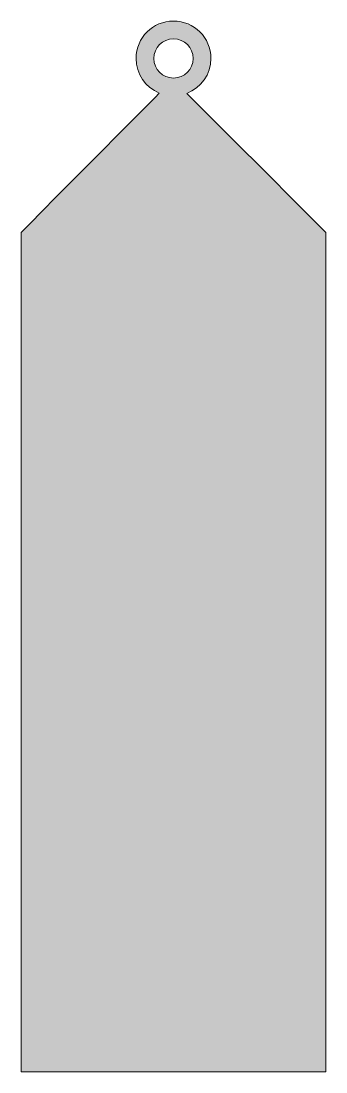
# Model space of a CAD drawing. Header units: centimetres. Extents: x 4.2 to 9.8, y -19.7 to -0.3.
import ezdxf

# ---------------------------------------------------------------- set-up
doc = ezdxf.new("R2010")
doc.units = ezdxf.units.CM
doc.header["$MEASUREMENT"] = 0
doc.layers.add('Layer 1', color=7, linetype='Continuous')

msp = doc.modelspace()

# ---------------------------------------------------------------- hatches: boundary and pattern name
at = {"layer": 'Layer 1', "true_color": 0xf1ceac}
h = msp.add_hatch(color=31, dxfattribs=at)
h.dxf.hatch_style = 2
edge = h.paths.add_edge_path()
edge.add_spline(control_points=[(7.23, -1.627), (7.491, -1.527), (7.677, -1.276), (7.677, -0.98), (7.677, -0.598), (7.367, -0.289), (6.984, -0.289), (6.603, -0.289), (6.293, -0.598), (6.293, -0.98), (6.293, -1.27), (6.471, -1.518), (6.723, -1.621), (5.871, -2.481), (5.019, -3.34), (4.167, -4.2), (4.167, -4.2), (4.167, -19.726), (4.167, -19.726), (4.167, -19.726), (9.803, -19.726), (9.803, -19.726), (9.803, -19.726), (9.803, -4.2), (9.803, -4.2), (8.945, -3.342), (8.088, -2.484), (7.23, -1.627)], knot_values=[0, 0, 0, 0, 1, 1, 1, 2, 2, 2, 3, 3, 3, 4, 4, 4, 5, 5, 5, 6, 6, 6, 7, 7, 7, 8, 8, 8, 9, 9, 9, 9], degree=3, periodic=1)
edge = h.paths.add_edge_path()
edge.add_spline(control_points=[(6.984, -0.618), (7.185, -0.618), (7.347, -0.78), (7.347, -0.98), (7.347, -1.181), (7.185, -1.343), (6.984, -1.343), (6.785, -1.343), (6.623, -1.181), (6.623, -0.98), (6.623, -0.78), (6.785, -0.618), (6.984, -0.618)], knot_values=[0, 0, 0, 0, 1, 1, 1, 2, 2, 2, 3, 3, 3, 4, 4, 4, 4], degree=3, periodic=1)

# ---------------------------------------------------------------- linework, layer by layer
at = {"layer": 'Layer 1', "lineweight": 0}
for points, knots in [([(7.23, -1.627), (7.491, -1.527), (7.677, -1.276), (7.677, -0.98), (7.677, -0.598), (7.367, -0.289), (6.984, -0.289), (6.603, -0.289), (6.293, -0.598), (6.293, -0.98), (6.293, -1.27), (6.471, -1.518), (6.723, -1.621), (5.871, -2.481), (5.019, -3.34), (4.167, -4.2), (4.167, -4.2), (4.167, -19.726), (4.167, -19.726), (4.167, -19.726), (9.803, -19.726), (9.803, -19.726), (9.803, -19.726), (9.803, -4.2), (9.803, -4.2), (8.945, -3.342), (8.088, -2.484), (7.23, -1.627)], [0, 0, 0, 0, 1, 1, 1, 2, 2, 2, 3, 3, 3, 4, 4, 4, 5, 5, 5, 6, 6, 6, 7, 7, 7, 8, 8, 8, 9, 9, 9, 9]), ([(6.984, -0.618), (7.185, -0.618), (7.347, -0.78), (7.347, -0.98), (7.347, -1.181), (7.185, -1.343), (6.984, -1.343), (6.785, -1.343), (6.623, -1.181), (6.623, -0.98), (6.623, -0.78), (6.785, -0.618), (6.984, -0.618)], [0, 0, 0, 0, 1, 1, 1, 2, 2, 2, 3, 3, 3, 4, 4, 4, 4])]:
    msp.add_open_spline(points, degree=3, knots=knots, dxfattribs=at)

doc.saveas('drawing.dxf')
